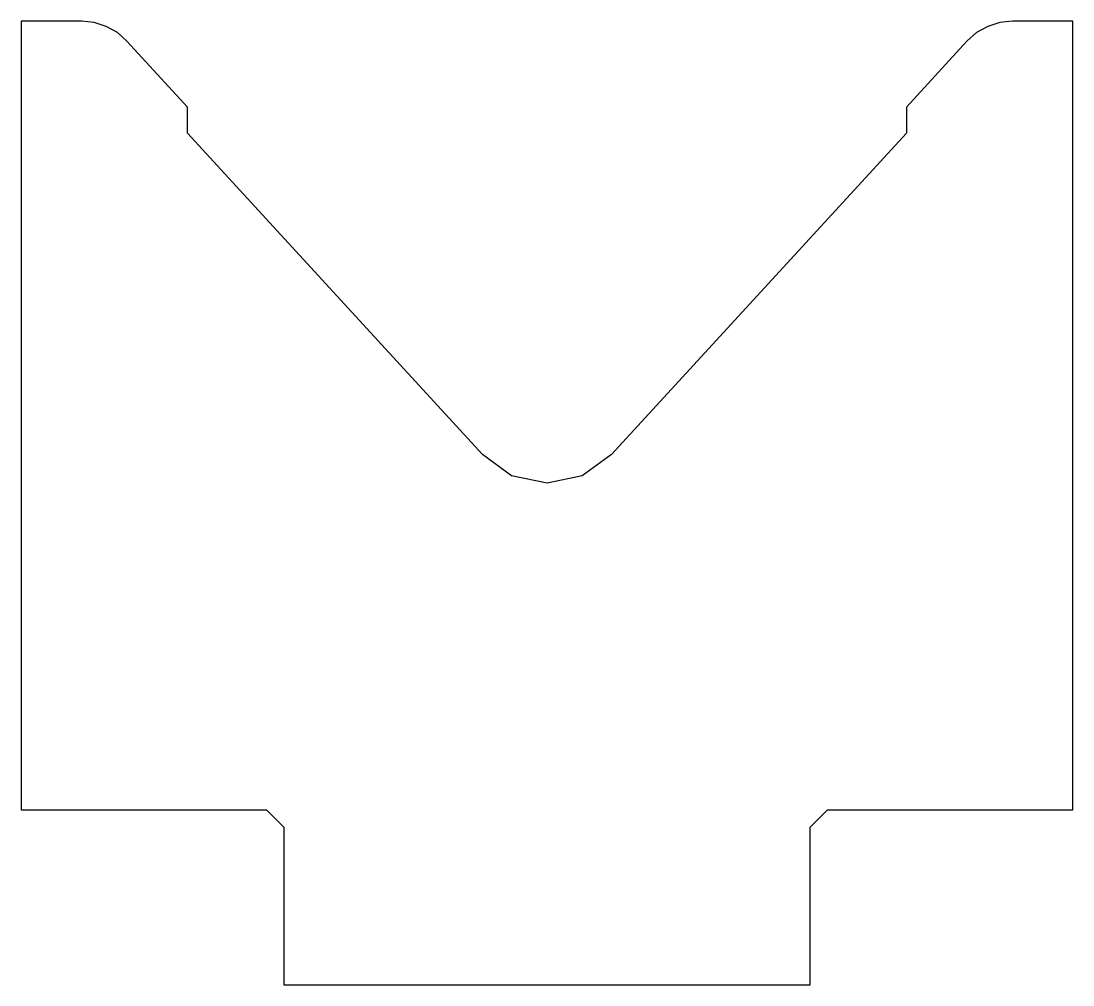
# Model space of a CAD drawing. Extents: x -60 to 60, y -57 to 53.
import ezdxf

# ---------------------------------------------------------------- set-up
doc = ezdxf.new("R2010")
doc.units = 0

msp = doc.modelspace()

# ---------------------------------------------------------------- linework, layer by layer
at = {"color": 7, "linetype": 'CONTINUOUS'}
for p, q in [((-53.09, 52.73), (-59.99, 52.73)), ((-59.99, 52.73), (-59.99, -37.29)), ((-51.64, 52.58), (-53.09, 52.73)), ((-50.27, 52.12), (-51.64, 52.58)), ((-49, 51.41), (-50.27, 52.12)), ((50.27, 52.12), (49, 51.41)), ((51.64, 52.58), (50.27, 52.12)), ((53.09, 52.73), (51.64, 52.58)), ((59.99, 52.73), (53.09, 52.73)), ((59.99, -37.29), (59.99, 52.73)), ((-47.93, 50.44), (-49, 51.41)), ((-41, 42.9), (-47.93, 50.44)), ((47.9, 50.44), (41, 42.9)), ((49, 51.41), (47.9, 50.44)), ((-41, 39.93), (-41, 42.9)), ((41, 42.9), (41, 39.93)), ((-7.37, 3.25), (-41, 39.93)), ((41, 39.93), (7.37, 3.25)), ((-4.04, 0.84), (-7.37, 3.25)), ((7.37, 3.25), (4.01, 0.84)), ((0, 0), (-4.04, 0.84)), ((4.01, 0.84), (0, 0)), ((-59.99, -37.29), (-32, -37.29)), ((-32, -37.29), (-30, -39.27)), ((30, -39.27), (32, -37.29)), ((32, -37.29), (59.99, -37.29)), ((-30, -39.27), (-30, -57.27)), ((30, -57.27), (30, -39.27)), ((-30, -57.27), (30, -57.27))]:
    msp.add_line(p, q, dxfattribs=at)

doc.saveas('drawing.dxf')
